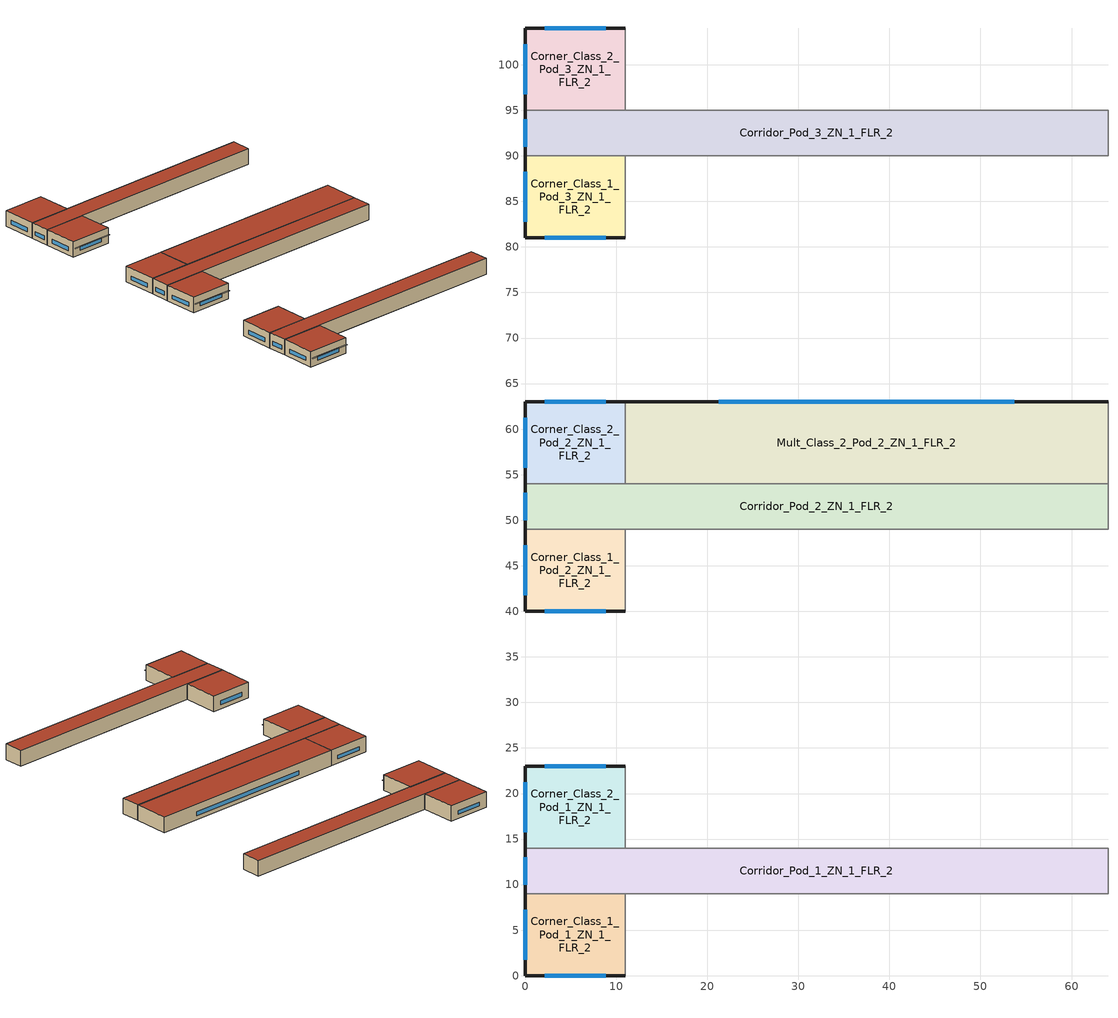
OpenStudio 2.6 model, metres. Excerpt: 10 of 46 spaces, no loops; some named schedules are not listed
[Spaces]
Corner_Class_2_Pod_3_ZN_1_FLR_2
 floor to Corner_Class_2_Pod_3_ZN_1_FLR_1: 11,104 11,95 0,95 0,104 z4
 wall outside (BTAP-Ext-Wall-Mass:U-0.315-:{ "cond"=>0.06}): 11,104 0,104 0,95 z4:8
 wall to Corridor_Pod_3_ZN_1_FLR_2: 0,95 11,95 z4:8
 wall to Mult_Class_2_Pod_3_ZN_1_FLR_2: 11,95 11,104 z4:8
 window (BTAP-Ext-DaylightDiffuser:U=0.210 SHGC=0.600-:{ "cond"=>0.7}): 8.85,104 2.15,104 / 0,102.24 0,96.76 z5.07:6.06
 roof outside (BTAP-Ext-Roof-Metal:U-0.193-:{ "cond"=>0.057}): 11,95 11,104 0,104 0,95 z8
Corridor_Pod_1_ZN_1_FLR_2
 floor to Corridor_Pod_1_ZN_1_FLR_1: 64,14 64,9 0,9 0,14 z4
 wall outside (BTAP-Ext-Wall-Mass:U-0.315-:{ "cond"=>0.06}): 0,14 0,9 z4:8
 wall to Corner_Class_1_Pod_1_ZN_1_FLR_2: 0,9 11,9 z4:8
 wall to Mult_Class_1_Pod_1_ZN_1_FLR_2: 11,9 64,9 z4:8
 wall to Corner_Class_2_Pod_1_ZN_1_FLR_2: 11,14 0,14 z4:8
 wall to Lobby_ZN_1_FLR_2: 64,9 64,14 z4:8
 wall to Mult_Class_2_Pod_1_ZN_1_FLR_2: 64,14 11,14 z4:8
 window (BTAP-Ext-DaylightDiffuser:U=0.210 SHGC=0.600-:{ "cond"=>0.7}): 0,13.02 0,9.98 z5.08:6.07
 roof outside (BTAP-Ext-Roof-Metal:U-0.193-:{ "cond"=>0.057}): 64,9 64,14 0,14 0,9 z8
Corner_Class_1_Pod_3_ZN_1_FLR_2
 floor to Corner_Class_1_Pod_3_ZN_1_FLR_1: 11,90 11,81 0,81 0,90 z4
 wall outside (BTAP-Ext-Wall-Mass:U-0.315-:{ "cond"=>0.06}): 0,90 0,81 11,81 z4:8
 wall to Mult_Class_1_Pod_3_ZN_1_FLR_2: 11,81 11,90 z4:8
 wall to Corridor_Pod_3_ZN_1_FLR_2: 11,90 0,90 z4:8
 window (BTAP-Ext-DaylightDiffuser:U=0.210 SHGC=0.600-:{ "cond"=>0.7}): 2.15,81 8.85,81 / 0,88.24 0,82.76 z5.07:6.06
 roof outside (BTAP-Ext-Roof-Metal:U-0.193-:{ "cond"=>0.057}): 11,81 11,90 0,90 0,81 z8
Corner_Class_2_Pod_1_ZN_1_FLR_2
 floor to Corner_Class_2_Pod_1_ZN_1_FLR_1: 11,23 11,14 0,14 0,23 z4
 wall outside (BTAP-Ext-Wall-Mass:U-0.315-:{ "cond"=>0.06}): 11,23 0,23 0,14 z4:8
 wall to Mult_Class_2_Pod_1_ZN_1_FLR_2: 11,14 11,23 z4:8
 window (BTAP-Ext-DaylightDiffuser:U=0.210 SHGC=0.600-:{ "cond"=>0.7}): 8.85,23 2.15,23 / 0,21.24 0,15.76 z5.07:6.06
 roof outside (BTAP-Ext-Roof-Metal:U-0.193-:{ "cond"=>0.057}): 11,14 11,23 0,23 0,14 z8
Mult_Class_2_Pod_2_ZN_1_FLR_2
 floor to Mult_Class_2_Pod_2_ZN_1_FLR_1: 64,63 64,54 11,54 11,63 z4
 wall outside (BTAP-Ext-Wall-Mass:U-0.315-:{ "cond"=>0.06}): 64,63 11,63 z4:8
 wall to Corridor_Pod_2_ZN_1_FLR_2: 11,54 64,54 z4:8
 wall to Main_Corridor_ZN_1_FLR_2: 64,54 64,63 z4:8
 wall to Corner_Class_2_Pod_2_ZN_1_FLR_2: 11,63 11,54 z4:8
 window (BTAP-Ext-DaylightDiffuser:U=0.210 SHGC=0.600-:{ "cond"=>0.7}): 53.71,63 21.29,63 z5.07:6.05
 roof outside (BTAP-Ext-Roof-Metal:U-0.193-:{ "cond"=>0.057}): 64,54 64,63 11,63 11,54 z8
Corner_Class_1_Pod_1_ZN_1_FLR_2
 floor to Corner_Class_1_Pod_1_ZN_1_FLR_1: 11,9 11,0 0,0 0,9 z4
 wall outside (BTAP-Ext-Wall-Mass:U-0.315-:{ "cond"=>0.06}): 0,9 0,0 11,0 z4:8
 wall to Mult_Class_1_Pod_1_ZN_1_FLR_2: 11,0 11,9 z4:8
 window (BTAP-Ext-DaylightDiffuser:U=0.210 SHGC=0.600-:{ "cond"=>0.7}): 2.15,0 8.85,0 / 0,7.24 0,1.76 z5.07:6.06
 roof outside (BTAP-Ext-Roof-Metal:U-0.193-:{ "cond"=>0.057}): 11,0 11,9 0,9 0,0 z8
Corridor_Pod_3_ZN_1_FLR_2
 floor to Corridor_Pod_3_ZN_1_FLR_1: 64,95 64,90 0,90 0,95 z4
 wall outside (BTAP-Ext-Wall-Mass:U-0.315-:{ "cond"=>0.06}): 0,95 0,90 z4:8
 wall to Mult_Class_2_Pod_3_ZN_1_FLR_2: 64,95 11,95 z4:8
 wall to Bathrooms_ZN_1_FLR_2: 64,90 64,95 z4:8
 wall to Mult_Class_1_Pod_3_ZN_1_FLR_2: 11,90 64,90 z4:8
 window (BTAP-Ext-DaylightDiffuser:U=0.210 SHGC=0.600-:{ "cond"=>0.7}): 0,94.02 0,90.98 z5.08:6.07
 roof outside (BTAP-Ext-Roof-Metal:U-0.193-:{ "cond"=>0.057}): 64,90 64,95 0,95 0,90 z8
Corner_Class_1_Pod_2_ZN_1_FLR_2
 floor to Corner_Class_1_Pod_2_ZN_1_FLR_1: 11,49 11,40 0,40 0,49 z4
 wall outside (BTAP-Ext-Wall-Mass:U-0.315-:{ "cond"=>0.06}): 0,49 0,40 11,40 z4:8
 wall to Corridor_Pod_2_ZN_1_FLR_2: 11,49 0,49 z4:8
 wall to Mult_Class_1_Pod_2_ZN_1_FLR_2: 11,40 11,49 z4:8
 window (BTAP-Ext-DaylightDiffuser:U=0.210 SHGC=0.600-:{ "cond"=>0.7}): 2.15,40 8.85,40 / 0,47.24 0,41.76 z5.07:6.06
 roof outside (BTAP-Ext-Roof-Metal:U-0.193-:{ "cond"=>0.057}): 11,40 11,49 0,49 0,40 z8
Corridor_Pod_2_ZN_1_FLR_2
 floor to Corridor_Pod_2_ZN_1_FLR_1: 64,54 64,49 0,49 0,54 z4
 wall outside (BTAP-Ext-Wall-Mass:U-0.315-:{ "cond"=>0.06}): 0,54 0,49 z4:8
 wall to Mult_Class_1_Pod_2_ZN_1_FLR_2: 11,49 64,49 z4:8
 wall to Main_Corridor_ZN_1_FLR_2: 64,49 64,54 z4:8
 wall to Corner_Class_2_Pod_2_ZN_1_FLR_2: 11,54 0,54 z4:8
 window (BTAP-Ext-DaylightDiffuser:U=0.210 SHGC=0.600-:{ "cond"=>0.7}): 0,53.02 0,49.98 z5.08:6.07
 roof outside (BTAP-Ext-Roof-Metal:U-0.193-:{ "cond"=>0.057}): 64,49 64,54 0,54 0,49 z8
Corner_Class_2_Pod_2_ZN_1_FLR_2
 floor to Corner_Class_2_Pod_2_ZN_1_FLR_1: 11,63 11,54 0,54 0,63 z4
 wall outside (BTAP-Ext-Wall-Mass:U-0.315-:{ "cond"=>0.06}): 11,63 0,63 0,54 z4:8
 window (BTAP-Ext-DaylightDiffuser:U=0.210 SHGC=0.600-:{ "cond"=>0.7}): 8.85,63 2.15,63 / 0,61.24 0,55.76 z5.07:6.06
 roof outside (BTAP-Ext-Roof-Metal:U-0.193-:{ "cond"=>0.057}): 11,54 11,63 0,63 0,54 z8
shading: 10.97,0 0.03,0 0.03,-0.56 10.97,-0.56 z6.37; 10.97,40 0.03,40 0.03,39.44 10.97,39.44 z6.37; 10.97,81 0.03,81 0.03,80.44 10.97,80.44 z6.37
[Site]
Victoria Intl AP: Latitude {deg}=48.647; Longitude {deg}=-123.426; Time Zone {hr}=-8; Elevation {m}=19.5; Terrain=City
[Building]
SecondarySchool-CAN_BC_Victoria.Intl.AP.717990_CWEC2016.epw created: 2019-08-07 21:14:20 +0000: North Axis {deg}=0; Default Construction Set=BTAP-Mass at hdd = 2850.0; Standards Number of Stories=2; Standards Number of Above Ground Stories=2; Standards Building Type=NECB2017_SecondarySchool
[ClimateZones]
Climate Zone Institution Name 1=ASHRAE; Climate Zone Document Name 1=ANSI/ASHRAE Standard 169; Climate Zone Document Year 1=2006; Climate Zone Institution Name 2=CEC; Climate Zone Document Name 2=California Climate Zone Descriptions; Climate Zone Document Year 2=1995
[Site:WaterMainsTemperature]
Calculation Method=Correlation; Annual Average Outdoor Air Temperature {C}=10.0917; Maximum Difference In Monthly Average Outdoor Air Temperatures {deltaC}=12.6
[Site:GroundTemperature:BuildingSurface]
19.527, 19.502, 19.536, 19.598, 20.002, 21.64, 22.225, 22.375, 21.449, 20.121, 19.802, 19.633
[SizingPeriod:DesignDay] Barometric Pressure {Pa}=101091; Sky Clearness=0; Rain Indicator=0; Snow Indicator=0; Day of Month=21; Daylight Saving Time Indicator=0; Humidity Indicating Type=Wetbulb; Dry-Bulb Temperature Range Modifier Type=DefaultMultipliers
Name | Maximum Dry-Bulb Temperature {C} | Daily Dry-Bulb Temperature Range {deltaC} | Humidity Indicating Conditions at Maximum Dry-Bulb | Wind Speed {m/s} | Wind Direction {deg} | Month | Day Type | Solar Model Indicator | ASHRAE Taub | ASHRAE Taud
Victoria Intl AP Ann Clg .4% Condns DB=>MWB | 26.7 | 10.1 | 17.7 | 2.8 | 120 | 7 | SummerDesignDay | ASHRAETau | 0.349 | 2.532
Victoria Intl AP Ann Htg 99.6% Condns DB | -4 | 0 | -4 | 3.8 | 250 | 12 | WinterDesignDay | ASHRAEClearSky
[Material:NoMass] Roughness=Smooth; Thermal Absorptance=0.9; Solar Absorptance=0.7
Name | Thermal Resistance {m2-K/W} | Visible Absorptance
Typical Carpet Pad | 0.21648 | 0.8
Typical Insulation 1 | 4.14482 | 0.7
Typical Insulation 2 | 2.90366 | 0.7
Typical Insulation 3 | 5.18133 | 0.7
Typical Carpet Pad 2 | 1.25503 | 0.8
Typical Carpet Pad 3 | 1.69459 | 0.8
Typical Insulation 4 | 0.476173 | 0.7
Typical Insulation 5 | 0.47619 | 0.7
Typical Insulation 6 R-93.1 | 16.3957 | 0.7
Typical Insulation 6 R-99.97 | 17.6056 | 0.7
[Material]
Name | Roughness | Thickness {m} | Conductivity {W/m-K} | Density {kg/m3} | Specific Heat {J/kg-K} | Thermal Absorptance | Solar Absorptance | Visible Absorptance
100mm Normalweight concrete floor | MediumSmooth | 0.1016 | 2.31 | 2322 | 832
G01 13mm gypsum board | Smooth | 0.0127 | 0.16 | 800 | 1090 | 0.9 | 0.7 | 0.5
G05 25mm wood | MediumSmooth | 0.0254 | 0.15 | 608 | 1630 | 0.9 | 0.5 | 0.5
4 in. Normalweight Concrete Floor | MediumRough | 0.1016 | 2.31 | 2322 | 832 | 0.9 | 0.7 | 0.7
1IN Stucco; 1IN Stucco 1 | Smooth | 0.0253 | 0.6918 | 1858 | 837 | 0.9 | 0.7 | 0.92
8IN CONCRETE HW RefBldg; 8IN CONCRETE HW RefBldg 1 | Rough | 0.2032 | 1.311 | 2240 | 836.8 | 0.9 | 0.7 | 0.7
1/2IN Gypsum; 1/2IN Gypsum 1 | Smooth | 0.0127 | 0.16 | 784.9 | 830 | 0.9 | 0.4 | 0.4
Metal Roof Surface; F08 Metal surface; Metal Roof Surface 1 | Smooth | 0.0008 | 45.28 | 7824 | 500 | 0.9 | 0.7 | 0.7
6 in. Normalweight Concrete Floor | MediumRough | 0.1524 | 2.31 | 2322 | 832 | 0.9 | 0.7 | 0.7
[Construction]
BTAP-Int-Floor: 100mm Normalweight concrete floor, Typical Carpet Pad
BTAP-Int-Wall: G01 13mm gypsum board, G01 13mm gypsum board
BTAP-Int-Ceiling: Typical Carpet Pad, 100mm Normalweight concrete floor
BTAP-Ext-DaylightDiffuser: SimpleGlazing
BTAP-Int-Door: G05 25mm wood
BTAP-Ext-Floor-Mass:U-0.227: Typical Insulation 1, 4 in. Normalweight Concrete Floor, Typical Carpet Pad
BTAP-Ext-Wall-Mass:U-0.315: 1IN Stucco, 8IN CONCRETE HW RefBldg, Typical Insulation 2, 1/2IN Gypsum
BTAP-Ext-Roof-Metal:U-0.193: Metal Roof Surface, Typical Insulation 3
BTAP-Grnd-Floor-Mass:U-0.757: 6 in. Normalweight Concrete Floor, Typical Carpet Pad 2
BTAP-Grnd-Roof-Mass:U-0.568: 6 in. Normalweight Concrete Floor, Typical Carpet Pad 3
BTAP-Ext-Door:U-2.1: F08 Metal surface, Typical Insulation 4
BTAP-Ext-OverHeadDoor:U-2.1: Typical Insulation 5
BTAP-Ext-DaylightDiffuser:U=0.210 SHGC=0.600: SimpleGlazing:U=0.210 SHGC=0.600
BTAP-Ext-Wall-Mass:U-0.315-:{ "cond"=>0.06}: 1IN Stucco 1, 8IN CONCRETE HW RefBldg 1, Typical Insulation 6 R-93.1, 1/2IN Gypsum 1
BTAP-Ext-Roof-Metal:U-0.193-:{ "cond"=>0.057}: Metal Roof Surface 1, Typical Insulation 6 R-99.97
BTAP-Ext-DaylightDiffuser:U=0.210 SHGC=0.600-:{ "cond"=>0.7}: SimpleGlazing:U=0.210 SHGC=0.600 1 U-0.12
[DefaultConstructionSet]
BTAP-Mass at hdd = 2850.0: Default Exterior Surface Constructions=BTAP-Mass at hdd = 2850.0; Default Interior Surface Constructions=Default Surface Constructions 2; Default Ground Contact Surface Constructions=BTAP-Mass at hdd = 2850.0 1; Default Exterior SubSurface Constructions=BTAP-Mass at hdd = 2850.0; Default Interior SubSurface Constructions=Default Sub Surface Constructions 2; Interior Partition Construction=BTAP-Int-Door
[DefaultSurfaceConstructions]
Name | Floor Construction | Wall Construction | Roof Ceiling Construction
Default Surface Constructions 2 | BTAP-Int-Floor | BTAP-Int-Wall | BTAP-Int-Ceiling
BTAP-Mass at hdd = 2850.0 | BTAP-Ext-Floor-Mass:U-0.227 | BTAP-Ext-Wall-Mass:U-0.315 | BTAP-Ext-Roof-Metal:U-0.193
BTAP-Mass at hdd = 2850.0 1 | BTAP-Grnd-Floor-Mass:U-0.757 | BTAP-Grnd-Roof-Mass:U-0.568 | BTAP-Grnd-Roof-Mass:U-0.568
[DefaultSubSurfaceConstructions]
Name | Fixed Window Construction | Operable Window Construction | Door Construction | Glass Door Construction | Overhead Door Construction | Skylight Construction | Tubular Daylight Dome Construction | Tubular Daylight Diffuser Construction
Default Sub Surface Constructions 2 | BTAP-Ext-DaylightDiffuser | BTAP-Ext-DaylightDiffuser | BTAP-Int-Door
BTAP-Mass at hdd = 2850.0 | BTAP-Ext-DaylightDiffuser:U=0.210 SHGC=0.600 | BTAP-Ext-DaylightDiffuser:U=0.210 SHGC=0.600 | BTAP-Ext-Door:U-2.1 | BTAP-Ext-DaylightDiffuser:U=0.210 SHGC=0.600 | BTAP-Ext-OverHeadDoor:U-2.1 | BTAP-Ext-DaylightDiffuser:U=0.210 SHGC=0.600 | BTAP-Ext-DaylightDiffuser:U=0.210 SHGC=0.600 | BTAP-Ext-DaylightDiffuser:U=0.210 SHGC=0.600
[WindowMaterial:SimpleGlazingSystem] U-Factor {W/m2-K}=1; Solar Heat Gain Coefficient=0.6; Visible Transmittance=0.21
SimpleGlazing; SimpleGlazing:U=0.210 SHGC=0.600; SimpleGlazing:U=0.210 SHGC=0.600 1 U-0.12
[Space] Building Story=Building Story 2; Part of Total Floor Area=Yes
Name | Space Type | Thermal Zone
Corner_Class_2_Pod_3_ZN_1_FLR_2; Corner_Class_2_Pod_1_ZN_1_FLR_2; Corner_Class_2_Pod_2_ZN_1_FLR_2 | Space Function Classroom/Lecture hall/Training room other | ALL_ST=Classroom/Lecture hall/Training room other_FL=Building Story 2_SCH=D
Corridor_Pod_1_ZN_1_FLR_2; Corridor_Pod_2_ZN_1_FLR_2; Corridor_Pod_3_ZN_1_FLR_2 | Space Function Corridor/Transition area other-sch-D | WILD_ST=Corridor/Transition area other-sch-D_FL=Building Story 2_SCH=D 1
Corner_Class_1_Pod_3_ZN_1_FLR_2; Corner_Class_1_Pod_1_ZN_1_FLR_2; Corner_Class_1_Pod_2_ZN_1_FLR_2 | Space Function Classroom/Lecture hall/Training room other | ALL_ST=Classroom/Lecture hall/Training room other_FL=Building Story 2_SCH=D 3
Mult_Class_2_Pod_2_ZN_1_FLR_2 | Space Function Classroom/Lecture hall/Training room other | ALL_ST=Classroom/Lecture hall/Training room other_FL=Building Story 2_SCH=D 2
[BuildingStory]
Building Story 2: Nominal Z Coordinate {m}=4
[SpaceType] Standards Building Type=Space Function
Name | Default Schedule Set | Design Specification Outdoor Air Object | Standards Space Type
Space Function Classroom/Lecture hall/Training room other | Space Function Classroom/Lecture hall/Training room other Schedule Set | Space Function Classroom/Lecture hall/Training room other Ventilation | Classroom/Lecture hall/Training room other
Space Function Corridor/Transition area other-sch-D | Space Function Corridor/Transition area other-sch-D Schedule Set | Space Function Corridor/Transition area other-sch-D Ventilation | Corridor/Transition area other-sch-D
[People:Definition] Number of People Calculation Method=People/Area; Fraction Radiant=0.3
Name | People per Space Floor Area {person/m2}
Space Function Classroom/Lecture hall/Training room other People Definition | 0.133382
Space Function Corridor/Transition area other-sch-D People Definition | 0.0100036
[People] Work Efficiency Schedule=Work Efficiency Schedule; Clothing Insulation Schedule=Clothing Schedule; Air Velocity Schedule=Air Velocity Schedule; Multiplier=1
Name | People Definition | Space or SpaceType
Space Function Classroom/Lecture hall/Training room other People | Space Function Classroom/Lecture hall/Training room other People Definition | Space Function Classroom/Lecture hall/Training room other
Space Function Corridor/Transition area other-sch-D People | Space Function Corridor/Transition area other-sch-D People Definition | Space Function Corridor/Transition area other-sch-D
[Lights:Definition] Design Level Calculation Method=Watts/Area; Fraction Radiant=0.5; Fraction Visible=0.2
Name | Watts per Space Floor Area {W/m2}
Space Function Classroom/Lecture hall/Training room other Lights Definition-new - 85.0 percent reduction | 3.8
Space Function Corridor/Transition area other-sch-D Lights Definition-new - 85.0 percent reduction | 2.2
[Lights] Fraction Replaceable=1
Name | Lights Definition | Space or SpaceType
Space Function Classroom/Lecture hall/Training room other Lights 85.0 percent reduction | Space Function Classroom/Lecture hall/Training room other Lights Definition-new - 85.0 percent reduction | Space Function Classroom/Lecture hall/Training room other
Space Function Corridor/Transition area other-sch-D Lights 85.0 percent reduction | Space Function Corridor/Transition area other-sch-D Lights Definition-new - 85.0 percent reduction | Space Function Corridor/Transition area other-sch-D
[ElectricEquipment:Definition]
Space Function Classroom/Lecture hall/Training room other Elec Equip Definition - 50.0 percent reduction: Design Level Calculation Method=Watts/Area; Watts per Space Floor Area {W/m2}=2.50091; Fraction Radiant=0.5
[ElectricEquipment]
Space Function Classroom/Lecture hall/Training room other Elec Equip 50.0 percent reduction: Electric Equipment Definition=Space Function Classroom/Lecture hall/Training room other Elec Equip Definition - 50.0 percent reduction; Space or SpaceType=Space Function Classroom/Lecture hall/Training room other
[DesignSpecification:OutdoorAir] Outdoor Air Method=Sum; Outdoor Air Flow per Person {m3/s-person}=0; Outdoor Air Flow Rate {m3/s}=0; Outdoor Air Flow Air Changes per Hour {1/hr}=0
Name | Outdoor Air Flow per Floor Area {m3/s-m2}
Space Function Classroom/Lecture hall/Training room other Ventilation | 0.00278384
Space Function Corridor/Transition area other-sch-D Ventilation | 0.0003048
[DefaultScheduleSet] Number of People Schedule=NECB-D-Occupancy; People Activity Level Schedule=NECB-Activity; Electric Equipment Schedule=NECB-D-Electric-Equipment; Infiltration Schedule=Always On
Name | Lighting Schedule
Space Function Classroom/Lecture hall/Training room other Schedule Set | NECB-D-Occupancy-NECB-D-Lighting-0.5-0.0-0.67-Light Ruleset
Space Function Corridor/Transition area other-sch-D Schedule Set | NECB-D-Lighting
[ThermostatSetpoint:DualSetpoint] Heating Setpoint Temperature Schedule=NECB-D-Thermostat Setpoint-Heating; Cooling Setpoint Temperature Schedule=NECB-D-Thermostat Setpoint-Cooling
Space Function Classroom/Lecture hall/Training room other Thermostat 50; Space Function Classroom/Lecture hall/Training room other Thermostat 52; Space Function Classroom/Lecture hall/Training room other Thermostat 55; Space Function Corridor/Transition area other-sch-D Thermostat 20
[SpaceInfiltration:DesignFlowRate] Schedule=Always On Discrete; Design Flow Rate Calculation Method=Flow/ExteriorArea; Flow per Exterior Surface Area {m3/s-m2}=3.4544e-05; Constant Term Coefficient=0; Temperature Term Coefficient=0; Velocity Term Coefficient=0.224; Velocity Squared Term Coefficient=0
Name | Space or SpaceType
Corner_Class_1_Pod_1_ZN_1_FLR_2 Infiltration | Corner_Class_1_Pod_1_ZN_1_FLR_2
Corner_Class_1_Pod_2_ZN_1_FLR_2 Infiltration | Corner_Class_1_Pod_2_ZN_1_FLR_2
Corner_Class_1_Pod_3_ZN_1_FLR_2 Infiltration | Corner_Class_1_Pod_3_ZN_1_FLR_2
Corner_Class_2_Pod_1_ZN_1_FLR_2 Infiltration | Corner_Class_2_Pod_1_ZN_1_FLR_2
Corner_Class_2_Pod_2_ZN_1_FLR_2 Infiltration | Corner_Class_2_Pod_2_ZN_1_FLR_2
Corner_Class_2_Pod_3_ZN_1_FLR_2 Infiltration | Corner_Class_2_Pod_3_ZN_1_FLR_2
Corridor_Pod_1_ZN_1_FLR_2 Infiltration | Corridor_Pod_1_ZN_1_FLR_2
Corridor_Pod_2_ZN_1_FLR_2 Infiltration | Corridor_Pod_2_ZN_1_FLR_2
Corridor_Pod_3_ZN_1_FLR_2 Infiltration | Corridor_Pod_3_ZN_1_FLR_2
Mult_Class_2_Pod_2_ZN_1_FLR_2 Infiltration | Mult_Class_2_Pod_2_ZN_1_FLR_2
[ThermalZone] Use Ideal Air Loads=No
Name | Thermostat
ALL_ST=Classroom/Lecture hall/Training room other_FL=Building Story 2_SCH=D | Space Function Classroom/Lecture hall/Training room other Thermostat 50
ALL_ST=Classroom/Lecture hall/Training room other_FL=Building Story 2_SCH=D 2 | Space Function Classroom/Lecture hall/Training room other Thermostat 52
ALL_ST=Classroom/Lecture hall/Training room other_FL=Building Story 2_SCH=D 3 | Space Function Classroom/Lecture hall/Training room other Thermostat 55
WILD_ST=Corridor/Transition area other-sch-D_FL=Building Story 2_SCH=D 1 | Space Function Corridor/Transition area other-sch-D Thermostat 20
[Schedule:Ruleset]
Clothing Schedule: Default Day Schedule=Clothing Schedule Default Winter Clothes
Air Velocity Schedule: Default Day Schedule=Air Velocity Schedule Default
Work Efficiency Schedule: Default Day Schedule=Work Efficiency Schedule Default
NECB-Activity: Default Day Schedule=NECB-Activity Default; Summer Design Day Schedule=NECB-Activity Summer Design Day; Winter Design Day Schedule=NECB-Activity Winter Design Day
Always On: Default Day Schedule=Always On Default
NECB-D-Occupancy: Default Day Schedule=NECB-D-Occupancy Default
NECB-D-Occupancy-NECB-D-Lighting-0.5-0.0-0.67-Light Ruleset: Default Day Schedule=NECB-D-Occupancy-NECB-D-Lighting-0.5-0.0-0.67-Light Default
NECB-D-Electric-Equipment: Default Day Schedule=NECB-D-Electric-Equipment Default
NECB-D-Thermostat Setpoint-Heating: Default Day Schedule=NECB-D-Thermostat Setpoint-Heating Default
NECB-D-Thermostat Setpoint-Cooling: Default Day Schedule=NECB-D-Thermostat Setpoint-Cooling Default
NECB-D-Lighting: Default Day Schedule=NECB-D-Lighting Default
[Schedule:Day]
NECB-D-Thermostat Setpoint-Heating Default: 7, 0, 18, 8, 0, 20, 23, 0, 22, 24, 0, 18
NECB-D-Thermostat Setpoint-Cooling Default: 7, 0, 35, 23, 0, 24, 24, 0, 35
[Schedule:Rule] Date Specification Type=DateRange; Start Month=1; Start Day=1; End Month=12; End Day=31
Name | Schedule Ruleset | Rule Order | Day Schedule | Apply Monday | Apply Tuesday | Apply Wednesday | Apply Thursday | Apply Friday | Apply Saturday | Apply Sunday
Schedule Rule 26 | NECB-D-Thermostat Setpoint-Heating | 2 | NECB-D-Thermostat Setpoint-Heating Default|Wkdy Day | Yes | Yes | Yes | Yes | Yes
Schedule Rule 27 | NECB-D-Thermostat Setpoint-Heating | 1 | NECB-D-Thermostat Setpoint-Heating Sat Day |  |  |  |  |  | Yes
Schedule Rule 28 | NECB-D-Thermostat Setpoint-Heating | 0 | NECB-D-Thermostat Setpoint-Heating Sun|Hol Day |  |  |  |  |  |  | Yes
Schedule Rule 29 | NECB-D-Thermostat Setpoint-Cooling | 2 | NECB-D-Thermostat Setpoint-Cooling Default|Wkdy Day | Yes | Yes | Yes | Yes | Yes
Schedule Rule 30 | NECB-D-Thermostat Setpoint-Cooling | 1 | NECB-D-Thermostat Setpoint-Cooling Sat Day |  |  |  |  |  | Yes
Schedule Rule 31 | NECB-D-Thermostat Setpoint-Cooling | 0 | NECB-D-Thermostat Setpoint-Cooling Sun|Hol Day |  |  |  |  |  |  | Yes
[Schedule:Constant]
Always On Discrete: Value=1
